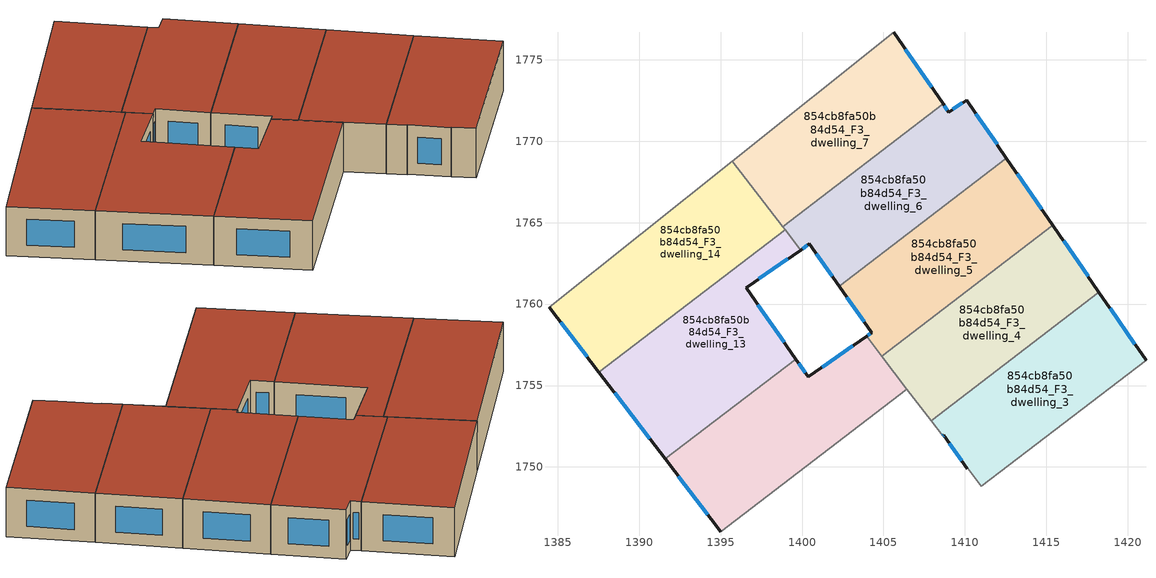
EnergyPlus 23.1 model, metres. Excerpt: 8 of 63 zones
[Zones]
854cb8fa50b84d54_F3_dwelling_12
 floor to 854cb8fa50b84d54_F2_dwelling_12 (EU_floor_Construction): 1405.26,1756.33 1406.45,1754.78 1395.02,1746.03 1393.84,1747.58 z9
 floor to 854cb8fa50b84d54_F2_dwelling_13 (EU_floor_Construction): 1403.96,1758.03 1405.26,1756.33 1393.84,1747.58 1391.61,1750.49 1399.62,1756.63 1400.39,1755.53 z9
 wall outside (EU_wall_Construction): 1403.96,1758.03 1400.39,1755.53 1399.62,1756.63 / 1391.6,1750.49 1395.02,1746.03 z9:12
 wall to 854cb8fa50b84d54_F3_dwelling_11 (EU_wall_Construction): 1395.02,1746.03 1406.45,1754.78 z9:12
 wall to 854cb8fa50b84d54_F3_dwelling_13 (EU_wall_Construction): 1399.62,1756.63 1391.6,1750.49 z9:12
 wall to 854cb8fa50b84d54_F3_dwelling_5 (EU_wall_Construction): 1404.9,1756.8 1403.96,1758.03 z9:12
 wall to 854cb8fa50b84d54_F3_dwelling_4 (EU_wall_Construction): 1406.45,1754.78 1404.9,1756.8 z9:12
 window (EU_Window_Construction): 1403.12,1757.44 1401.23,1756.12 / 1392.41,1749.44 1394.22,1747.08 / 1400.21,1755.79 1399.8,1756.37 z9.7:11.3
 roof outside (EU_roof_Construction): 1406.45,1754.78 1403.96,1758.03 1400.39,1755.53 1399.62,1756.63 1391.6,1750.49 1395.02,1746.03 z12
854cb8fa50b84d54_F3_dwelling_13
 floor to 854cb8fa50b84d54_F2_dwelling_14 (EU_floor_Construction): 1398.96,1764.56 1399.91,1763.32 1396.56,1761 1398.56,1758.14 1390.49,1751.95 1387.53,1755.81 z9
 floor to 854cb8fa50b84d54_F2_dwelling_13 (EU_floor_Construction): 1398.56,1758.14 1399.62,1756.63 1391.61,1750.49 1390.49,1751.95 z9
 wall outside (EU_wall_Construction): 1399.62,1756.63 1396.56,1761 1399.91,1763.32 / 1387.53,1755.81 1391.6,1750.49 z9:12
 wall to 854cb8fa50b84d54_F3_dwelling_14 (EU_wall_Construction): 1398.96,1764.56 1387.53,1755.81 z9:12
 wall to 854cb8fa50b84d54_F3_dwelling_6 (EU_wall_Construction): 1399.91,1763.32 1398.96,1764.56 z9:12
 window (EU_Window_Construction): 1397.35,1761.54 1399.12,1762.77 / 1398.9,1757.65 1397.28,1759.97 / 1388.49,1754.56 1390.65,1751.74 z9.7:11.3
 roof outside (EU_roof_Construction): 1399.62,1756.63 1396.56,1761 1399.91,1763.32 1398.96,1764.56 1387.53,1755.81 1391.6,1750.49 z12
854cb8fa50b84d54_F3_dwelling_14
 floor to 854cb8fa50b84d54_F2_dwelling_15 (EU_floor_Construction): 1395.72,1768.79 1398.56,1765.08 1387.14,1756.33 1384.46,1759.82 z9
 floor to 854cb8fa50b84d54_F2_dwelling_14 (EU_floor_Construction): 1398.56,1765.08 1398.96,1764.56 1387.53,1755.81 1387.14,1756.33 z9
 wall outside (EU_wall_Construction): 1384.46,1759.82 1387.53,1755.81 z9:12
 wall adiabatic (EU_wall_Construction): 1395.72,1768.79 1384.46,1759.82 z9:12
 wall to 854cb8fa50b84d54_F3_dwelling_7 (EU_wall_Construction): 1398.81,1764.75 1395.72,1768.79 z9:12
 wall to 854cb8fa50b84d54_F3_dwelling_6 (EU_wall_Construction): 1398.96,1764.56 1398.81,1764.75 z9:12
 window (EU_Window_Construction): 1385.18,1758.88 1386.81,1756.75 z9.7:11.3
 roof outside (EU_roof_Construction): 1398.96,1764.56 1395.72,1768.79 1384.46,1759.82 1387.53,1755.81 z12
854cb8fa50b84d54_F3_dwelling_3
 floor to 854cb8fa50b84d54_F2_dwelling_3 (EU_floor_Construction): 1418.23,1760.74 1421.12,1756.55 1411.02,1748.81 1410.17,1749.92 1410.14,1749.89 1408.7,1751.95 1408.64,1751.92 1407.93,1752.85 z9
 wall outside (EU_wall_Construction): 1421.12,1756.55 1418.23,1760.74 / 1408.64,1751.92 1408.7,1751.95 1410.14,1749.89 z9:12
 wall to 854cb8fa50b84d54_F3_dwelling_4 (EU_wall_Construction): 1418.23,1760.74 1407.93,1752.85 z9:12
 wall to 854cb8fa50b84d54_F3_dwelling_2 (EU_wall_Construction): 1411.02,1748.81 1421.12,1756.55 z9:12
 wall to 854cb8fa50b84d54_F3_dwelling_10 (EU_wall_Construction): 1410.14,1749.89 1410.17,1749.92 1411.02,1748.81 z9:12
 wall to 854cb8fa50b84d54_F3_dwelling_11 (EU_wall_Construction): 1407.93,1752.85 1408.64,1751.92 z9:12
 window (EU_Window_Construction): 1420.45,1757.54 1418.91,1759.76 / 1409.03,1751.47 1409.8,1750.38 / 1408.65,1751.92 1408.68,1751.94 z9.7:11.3
 roof outside (EU_roof_Construction): 1421.12,1756.55 1418.23,1760.74 1407.93,1752.85 1408.64,1751.92 1408.7,1751.95 1410.14,1749.89 1410.17,1749.92 1411.02,1748.81 z12
854cb8fa50b84d54_F3_dwelling_4
 floor to 854cb8fa50b84d54_F2_dwelling_4 (EU_floor_Construction): 1415.4,1764.84 1418.23,1760.74 1407.93,1752.85 1404.9,1756.8 z9
 wall outside (EU_wall_Construction): 1418.23,1760.74 1415.4,1764.84 z9:12
 wall to 854cb8fa50b84d54_F3_dwelling_5 (EU_wall_Construction): 1415.4,1764.84 1404.9,1756.8 z9:12
 wall to 854cb8fa50b84d54_F3_dwelling_11 (EU_wall_Construction): 1406.45,1754.78 1407.93,1752.85 z9:12
 window (EU_Window_Construction): 1417.57,1761.7 1416.07,1763.88 z9.7:11.3
 roof outside (EU_roof_Construction): 1418.23,1760.74 1415.4,1764.84 1404.9,1756.8 1407.93,1752.85 z12
854cb8fa50b84d54_F3_dwelling_5
 floor to 854cb8fa50b84d54_F2_dwelling_5 (EU_floor_Construction): 1412.56,1768.97 1415.4,1764.84 1404.9,1756.8 1403.96,1758.03 1404.28,1758.25 1402.28,1761.1 z9
 wall outside (EU_wall_Construction): 1415.4,1764.84 1412.56,1768.97 / 1402.28,1761.1 1404.28,1758.25 1403.96,1758.03 z9:12
 wall to 854cb8fa50b84d54_F3_dwelling_6 (EU_wall_Construction): 1412.56,1768.97 1402.28,1761.1 z9:12
 window (EU_Window_Construction): 1414.73,1765.81 1413.22,1768 / 1404.2,1758.19 1404.04,1758.08 / 1402.75,1760.43 1403.81,1758.92 z9.7:11.3
 roof outside (EU_roof_Construction): 1415.4,1764.84 1412.56,1768.97 1402.28,1761.1 1404.28,1758.25 1403.96,1758.03 1404.9,1756.8 z12
854cb8fa50b84d54_F3_dwelling_6
 floor to 854cb8fa50b84d54_F2_dwelling_6 (EU_floor_Construction): 1410.1,1772.52 1412.56,1768.97 1402.28,1761.1 1400.46,1763.7 1399.91,1763.32 1398.81,1764.75 1408.66,1772.29 1409.02,1771.78 z9
 wall outside (EU_wall_Construction): 1412.56,1768.97 1410.1,1772.52 1409.02,1771.78 1408.66,1772.29 / 1399.91,1763.32 1400.46,1763.7 1402.28,1761.1 z9:12
 wall to 854cb8fa50b84d54_F3_dwelling_7 (EU_wall_Construction): 1408.66,1772.29 1398.81,1764.75 z9:12
 window (EU_Window_Construction): 1408.93,1771.9 1408.75,1772.17 / 1409.85,1772.35 1409.27,1771.96 / 1411.98,1769.8 1410.68,1771.69 / 1400.89,1763.09 1401.85,1761.71 / 1400.04,1763.41 1400.33,1763.61 z9.7:11.3
 roof outside (EU_roof_Construction): 1412.56,1768.97 1410.1,1772.52 1409.02,1771.78 1408.66,1772.29 1398.81,1764.75 1399.91,1763.32 1400.46,1763.7 1402.28,1761.1 z12
854cb8fa50b84d54_F3_dwelling_7
 floor to 854cb8fa50b84d54_F2_dwelling_7 (EU_floor_Construction): 1405.63,1776.68 1408.66,1772.29 1398.81,1764.75 1395.72,1768.79 z9
 wall outside (EU_wall_Construction): 1408.66,1772.29 1405.63,1776.68 z9:12
 wall adiabatic (EU_wall_Construction): 1405.63,1776.68 1395.72,1768.79 z9:12
 window (EU_Window_Construction): 1407.95,1773.32 1406.35,1775.65 z9.7:11.3
 roof outside (EU_roof_Construction): 1408.66,1772.29 1405.63,1776.68 1395.72,1768.79 1398.81,1764.75 z12
[Building]
EU S2 Campaign: North Axis=0; Terrain=City; Solar Distribution=FullExterior
[Site:Location]
Budapest.Ferenc.Liszt.Intl.AP: Latitude=47.437; Longitude=19.256; Time Zone=1; Elevation=185
[SizingPeriod:WeatherFileDays]
AnnualSizingPeriod: Begin Month=1; Begin Day of Month=1; End Month=12; End Day of Month=31; Day of Week for Start Day=Monday; Use Weather File Daylight Saving Period=No; Use Weather File Rain and Snow Indicators=No
[MATERIAL]
EU_InternalMass_Material: Roughness=MediumRough; Thickness=0.1; Conductivity=1; Density=1800; Specific Heat=900; Thermal Absorptance=0.9; Solar Absorptance=0.7; Visible Absorptance=0.7
[MATERIAL:NOMASS] Roughness=MediumRough; Thermal Absorptance=0.9; Solar Absorptance=0.7; Visible Absorptance=0.7
Name | Thermal Resistance
EU_wall_NoMass | 0.832559
EU_roof_NoMass | 1.39638
EU_floor_NoMass | 0.872794
[WINDOWMATERIAL:SIMPLEGLAZINGSYSTEM]
EU_Window_SimpleGlazing: UFactor=2.79869; Solar Heat Gain Coefficient=0.75; Visible Transmittance=0.75
[CONSTRUCTION]
EU_wall_Construction: EU_wall_NoMass
EU_roof_Construction: EU_roof_NoMass
EU_floor_Construction: EU_floor_NoMass
EU_Window_Construction: EU_Window_SimpleGlazing
EU_InternalMass_Construction: EU_InternalMass_Material
[ZONE] Type=1; Multiplier=1; Ceiling Height=autocalculate; Floor Area=autocalculate; Part of Total Floor Area=Yes
Name | Volume
854cb8fa50b84d54_F3_dwelling_12 | 223.78
854cb8fa50b84d54_F3_dwelling_13 | 223.797
854cb8fa50b84d54_F3_dwelling_14 | 223.796
854cb8fa50b84d54_F3_dwelling_3 | 195.869
854cb8fa50b84d54_F3_dwelling_4 | 195.804
854cb8fa50b84d54_F3_dwelling_5 | 195.794
854cb8fa50b84d54_F3_dwelling_6 | 195.807
854cb8fa50b84d54_F3_dwelling_7 | 195.817
[INTERNALMASS] Construction=EU_InternalMass_Construction
Name | Zone or ZoneList | Surface Area
854cb8fa50b84d54_F3_dwelling_3_EU_InternalMass | 854cb8fa50b84d54_F3_dwelling_3 | 65.2894
854cb8fa50b84d54_F3_dwelling_4_EU_InternalMass | 854cb8fa50b84d54_F3_dwelling_4 | 65.268
854cb8fa50b84d54_F3_dwelling_5_EU_InternalMass | 854cb8fa50b84d54_F3_dwelling_5 | 65.2644
854cb8fa50b84d54_F3_dwelling_6_EU_InternalMass | 854cb8fa50b84d54_F3_dwelling_6 | 65.269
854cb8fa50b84d54_F3_dwelling_7_EU_InternalMass | 854cb8fa50b84d54_F3_dwelling_7 | 65.2724
854cb8fa50b84d54_F3_dwelling_12_EU_InternalMass | 854cb8fa50b84d54_F3_dwelling_12 | 74.5933
854cb8fa50b84d54_F3_dwelling_13_EU_InternalMass | 854cb8fa50b84d54_F3_dwelling_13 | 74.5988
854cb8fa50b84d54_F3_dwelling_14_EU_InternalMass | 854cb8fa50b84d54_F3_dwelling_14 | 74.5984
[OTHEREQUIPMENT] Fuel Type=Electricity; Design Level Calculation Method=Watts/Area; Power per Zone Floor Area=1; Fraction Latent=0; Fraction Radiant=0; Fraction Lost=0; Carbon Dioxide Generation Rate=0; EndUse Subcategory=EU_Step8_InternalGains
Name | Zone or ZoneList or Space or SpaceList | Schedule
EU_Step8_InternalGain_854cb8fa50b84d54_F3_dwelling_3_f000 | 854cb8fa50b84d54_F3_dwelling_3 | EU_Step8_GainSchedule_854cb8fa50b84d54_F3_dwelling_3_f000
EU_Step8_InternalGain_854cb8fa50b84d54_F3_dwelling_4_f000 | 854cb8fa50b84d54_F3_dwelling_4 | EU_Step8_GainSchedule_854cb8fa50b84d54_F3_dwelling_4_f000
EU_Step8_InternalGain_854cb8fa50b84d54_F3_dwelling_5_f000 | 854cb8fa50b84d54_F3_dwelling_5 | EU_Step8_GainSchedule_854cb8fa50b84d54_F3_dwelling_5_f000
EU_Step8_InternalGain_854cb8fa50b84d54_F3_dwelling_6_f000 | 854cb8fa50b84d54_F3_dwelling_6 | EU_Step8_GainSchedule_854cb8fa50b84d54_F3_dwelling_6_f000
EU_Step8_InternalGain_854cb8fa50b84d54_F3_dwelling_7_f000 | 854cb8fa50b84d54_F3_dwelling_7 | EU_Step8_GainSchedule_854cb8fa50b84d54_F3_dwelling_7_f000
EU_Step8_InternalGain_854cb8fa50b84d54_F3_dwelling_12_f000 | 854cb8fa50b84d54_F3_dwelling_12 | EU_Step8_GainSchedule_854cb8fa50b84d54_F3_dwelling_12_f000
EU_Step8_InternalGain_854cb8fa50b84d54_F3_dwelling_13_f000 | 854cb8fa50b84d54_F3_dwelling_13 | EU_Step8_GainSchedule_854cb8fa50b84d54_F3_dwelling_13_f000
EU_Step8_InternalGain_854cb8fa50b84d54_F3_dwelling_14_f000 | 854cb8fa50b84d54_F3_dwelling_14 | EU_Step8_GainSchedule_854cb8fa50b84d54_F3_dwelling_14_f000
[ZONEVENTILATION:DESIGNFLOWRATE] Schedule=EU_AlwaysOn; Design Flow Rate Calculation Method=AirChanges/Hour; Air Changes per Hour=0.475469; Ventilation Type=Natural; Fan Pressure Rise=0; Fan Total Efficiency=1; Constant Term Coefficient=1; Temperature Term Coefficient=0; Velocity Term Coefficient=0; Velocity Squared Term Coefficient=0; Minimum Indoor Temperature=-100; Maximum Indoor Temperature=100; Delta Temperature=-100; Minimum Outdoor Temperature=-100; Maximum Outdoor Temperature=100; Maximum Wind Speed=40
Name | Zone or ZoneList or Space or SpaceList
EU_ConstantAir_854cb8fa50b84d54_F3_dwelling_3 | 854cb8fa50b84d54_F3_dwelling_3
EU_ConstantAir_854cb8fa50b84d54_F3_dwelling_4 | 854cb8fa50b84d54_F3_dwelling_4
EU_ConstantAir_854cb8fa50b84d54_F3_dwelling_5 | 854cb8fa50b84d54_F3_dwelling_5
EU_ConstantAir_854cb8fa50b84d54_F3_dwelling_6 | 854cb8fa50b84d54_F3_dwelling_6
EU_ConstantAir_854cb8fa50b84d54_F3_dwelling_7 | 854cb8fa50b84d54_F3_dwelling_7
EU_ConstantAir_854cb8fa50b84d54_F3_dwelling_12 | 854cb8fa50b84d54_F3_dwelling_12
EU_ConstantAir_854cb8fa50b84d54_F3_dwelling_13 | 854cb8fa50b84d54_F3_dwelling_13
EU_ConstantAir_854cb8fa50b84d54_F3_dwelling_14 | 854cb8fa50b84d54_F3_dwelling_14
[HVACTEMPLATE:ZONE:IDEALLOADSAIRSYSTEM] System Availability Schedule=EU_AlwaysOn; Maximum Heating Supply Air Temperature=50; Minimum Cooling Supply Air Temperature=13; Maximum Heating Supply Air Humidity Ratio=0.0156; Minimum Cooling Supply Air Humidity Ratio=0.0077; Heating Limit=NoLimit; Cooling Limit=NoLimit; Heating Availability Schedule=EU_AlwaysOn; Cooling Availability Schedule=EU_CoolingOff; Dehumidification Control Type=ConstantSensibleHeatRatio; Cooling Sensible Heat Ratio=0.7; Dehumidification Setpoint=60; Humidification Control Type=None; Humidification Setpoint=30; Outdoor Air Method=None; Outdoor Air Flow Rate per Person=0.00944; Outdoor Air Flow Rate per Zone Floor Area=0; Outdoor Air Flow Rate per Zone=0; Demand Controlled Ventilation Type=None; Outdoor Air Economizer Type=NoEconomizer; Heat Recovery Type=None; Sensible Heat Recovery Effectiveness=0.7; Latent Heat Recovery Effectiveness=0.65
Name | Template Thermostat
854cb8fa50b84d54_F3_dwelling_3 | EU_HeatOnly_854cb8fa50b84d54_F3_dwelling_3
854cb8fa50b84d54_F3_dwelling_4 | EU_HeatOnly_854cb8fa50b84d54_F3_dwelling_4
854cb8fa50b84d54_F3_dwelling_5 | EU_HeatOnly_854cb8fa50b84d54_F3_dwelling_5
854cb8fa50b84d54_F3_dwelling_6 | EU_HeatOnly_854cb8fa50b84d54_F3_dwelling_6
854cb8fa50b84d54_F3_dwelling_7 | EU_HeatOnly_854cb8fa50b84d54_F3_dwelling_7
854cb8fa50b84d54_F3_dwelling_12 | EU_HeatOnly_854cb8fa50b84d54_F3_dwelling_12
854cb8fa50b84d54_F3_dwelling_13 | EU_HeatOnly_854cb8fa50b84d54_F3_dwelling_13
854cb8fa50b84d54_F3_dwelling_14 | EU_HeatOnly_854cb8fa50b84d54_F3_dwelling_14
[SIZING:ZONE] Zone Cooling Design Supply Air Temperature Input Method=SupplyAirTemperature; Zone Cooling Design Supply Air Temperature=13; Zone Heating Design Supply Air Temperature Input Method=SupplyAirTemperature; Zone Heating Design Supply Air Temperature=50; Zone Cooling Design Supply Air Humidity Ratio=0.008; Zone Heating Design Supply Air Humidity Ratio=0.008; Cooling Design Air Flow Method=DesignDay; Cooling Design Air Flow Rate=0; Cooling Minimum Air Flow per Zone Floor Area=0.000762; Cooling Minimum Air Flow=0; Cooling Minimum Air Flow Fraction=0.2; Heating Design Air Flow Method=DesignDay; Heating Design Air Flow Rate=0; Heating Maximum Air Flow per Zone Floor Area=0.002032; Heating Maximum Air Flow=0.141576; Heating Maximum Air Flow Fraction=0.3; Account for Dedicated Outdoor Air System=No; Dedicated Outdoor Air System Control Strategy=NeutralSupplyAir; Dedicated Outdoor Air Low Setpoint Temperature for Design=autosize; Dedicated Outdoor Air High Setpoint Temperature for Design=autosize; Zone Load Sizing Method=Sensible Load Only No Latent Load; Zone Latent Cooling Design Supply Air Humidity Ratio Input Method=HumidityRatioDifference; Zone Cooling Design Supply Air Humidity Ratio Difference=0.005; Zone Latent Heating Design Supply Air Humidity Ratio Input Method=HumidityRatioDifference; Zone Humidification Design Supply Air Humidity Ratio Difference=0.005
854cb8fa50b84d54_F3_dwelling_3; 854cb8fa50b84d54_F3_dwelling_4; 854cb8fa50b84d54_F3_dwelling_5; 854cb8fa50b84d54_F3_dwelling_6; 854cb8fa50b84d54_F3_dwelling_7; 854cb8fa50b84d54_F3_dwelling_12; 854cb8fa50b84d54_F3_dwelling_13; 854cb8fa50b84d54_F3_dwelling_14
[SCHEDULE:CONSTANT]
Name | Hourly Value
EU_AlwaysOn | 1
EU_CoolingOff | 0
[SCHEDULE:FILE] Column Number=1; Rows to Skip at Top=0; Number of Hours of Data=8760; Column Separator=Comma; Interpolate to Timestep=No; Minutes per Item=60; Adjust Schedule for Daylight Savings=Yes
Name | File
EU_Step8_GainSchedule_854cb8fa50b84d54_F3_dwelling_3_f000 | ../../schedules/854cb8fa50b84d54/854cb8fa50b84d54_F3_dwelling_3_f000_gain.csv
EU_Step8_GainSchedule_854cb8fa50b84d54_F3_dwelling_4_f000 | ../../schedules/854cb8fa50b84d54/854cb8fa50b84d54_F3_dwelling_4_f000_gain.csv
EU_Step8_GainSchedule_854cb8fa50b84d54_F3_dwelling_5_f000 | ../../schedules/854cb8fa50b84d54/854cb8fa50b84d54_F3_dwelling_5_f000_gain.csv
EU_Step8_GainSchedule_854cb8fa50b84d54_F3_dwelling_6_f000 | ../../schedules/854cb8fa50b84d54/854cb8fa50b84d54_F3_dwelling_6_f000_gain.csv
EU_Step8_GainSchedule_854cb8fa50b84d54_F3_dwelling_7_f000 | ../../schedules/854cb8fa50b84d54/854cb8fa50b84d54_F3_dwelling_7_f000_gain.csv
EU_Step8_GainSchedule_854cb8fa50b84d54_F3_dwelling_12_f000 | ../../schedules/854cb8fa50b84d54/854cb8fa50b84d54_F3_dwelling_12_f000_gain.csv
EU_Step8_GainSchedule_854cb8fa50b84d54_F3_dwelling_13_f000 | ../../schedules/854cb8fa50b84d54/854cb8fa50b84d54_F3_dwelling_13_f000_gain.csv
EU_Step8_GainSchedule_854cb8fa50b84d54_F3_dwelling_14_f000 | ../../schedules/854cb8fa50b84d54/854cb8fa50b84d54_F3_dwelling_14_f000_gain.csv
